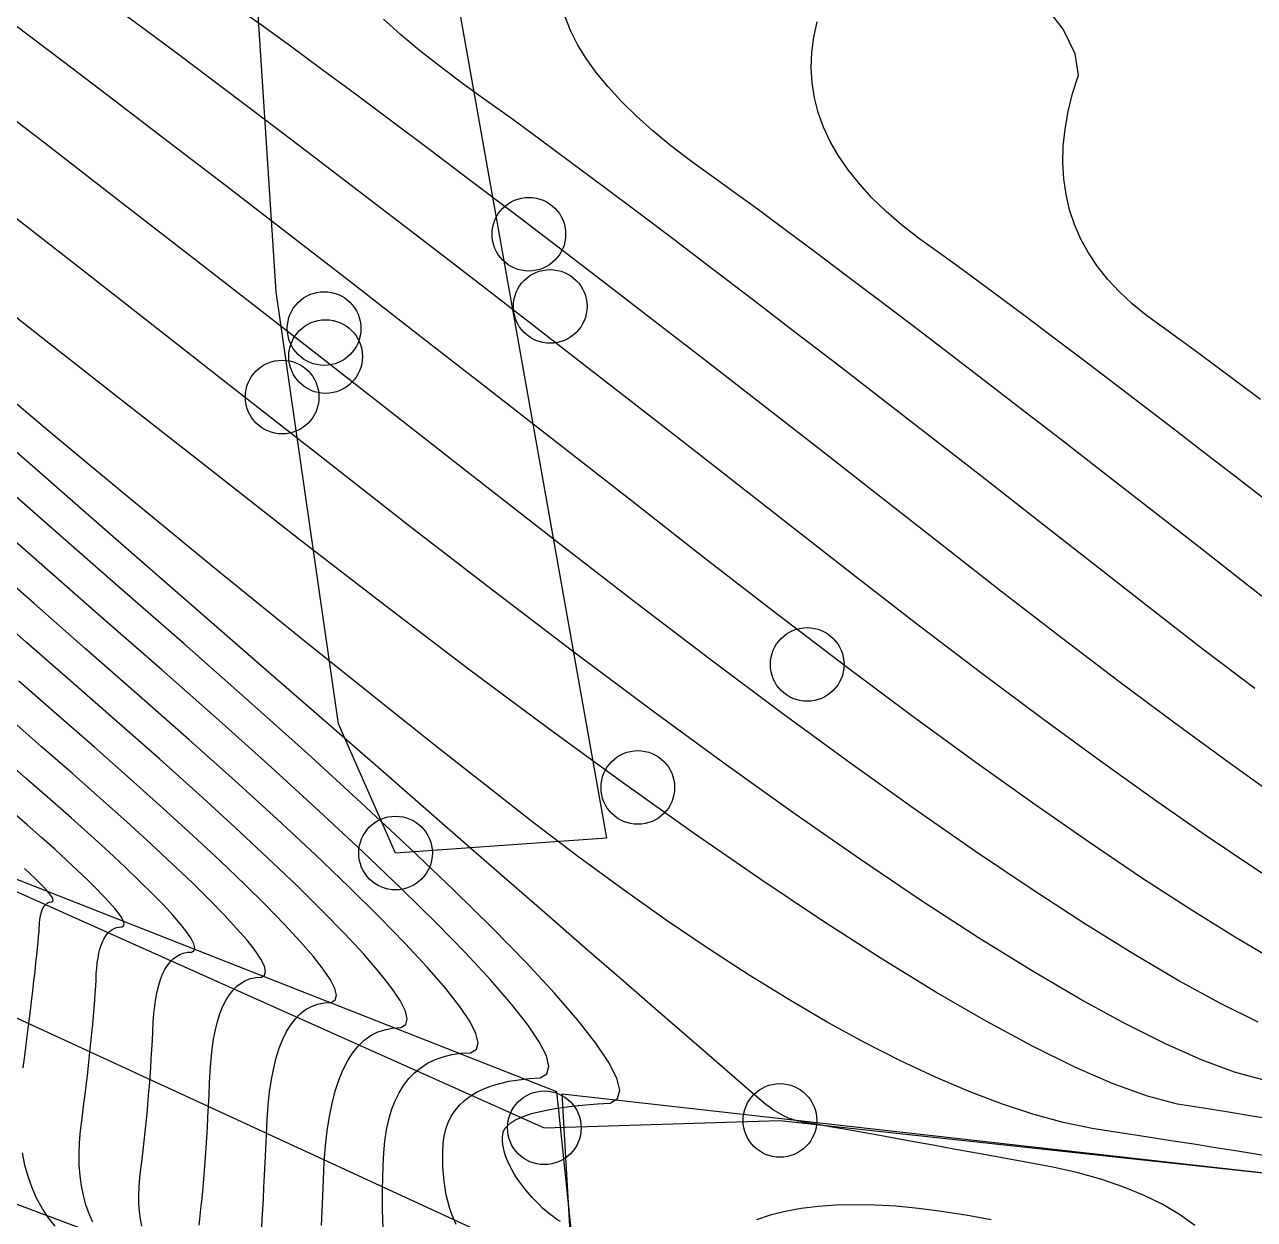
# Model space of a CAD drawing. Extents: x 83 to 1412852, y -76 to 4931706.
# Drawn here: x 1412654.15 to 1412670.85, y 4931551.67 to 4931567.89 of the extents above; entities that cross this region are included whole.
import ezdxf

# ---------------------------------------------------------------- set-up
doc = ezdxf.new("R2010")
doc.units = 0
doc.header["$MEASUREMENT"] = 0
doc.header["$PDMODE"] = 33
doc.header["$PDSIZE"] = 1
doc.layers.get('0').update_dxf_attribs({"color": 1, "linetype": 'CONTINUOUS'})
doc.layers.add('Ground topo-Rev01', color=1, linetype='CONTINUOUS')
doc.layers.add('New scratch layer', color=1, linetype='CONTINUOUS')

msp = doc.modelspace()

# ---------------------------------------------------------------- linework, layer by layer
for points in [[(1412625.83, 4931580.38), (1412628.75, 4931581.8), (1412632.64, 4931582.21), (1412634.8, 4931580.2), (1412637.58, 4931576.34), (1412641.3, 4931568.83), (1412646.46, 4931561.43), (1412653.58, 4931556.32), (1412661.21, 4931552.91), (1412664.41, 4931553.01), (1412671.43, 4931552.25), (1412680.76, 4931551.75), (1412690.96, 4931557.29), (1412699.75, 4931563.42), (1412708.32, 4931567.05)], [(1412671.436, 4931556.056), (1412670.833, 4931556.447), (1412670.186, 4931556.882), (1412669.497, 4931557.362), (1412668.764, 4931557.885), (1412667.988, 4931558.453), (1412667.168, 4931559.064), (1412666.305, 4931559.72), (1412665.399, 4931560.42), (1412664.449, 4931561.164), (1412663.534, 4931561.879), (1412662.653, 4931562.566), (1412661.806, 4931563.224), (1412660.993, 4931563.854), (1412660.214, 4931564.455), (1412659.47, 4931565.028), (1412658.76, 4931565.572), (1412658.084, 4931566.088), (1412657.442, 4931566.575), (1412656.834, 4931567.034), (1412656.261, 4931567.464), (1412655.722, 4931567.866), (1412655.217, 4931568.24)], [(1412670.936, 4931562.796), (1412670.633, 4931563.024), (1412670.348, 4931563.236), (1412670.081, 4931563.433), (1412669.833, 4931563.615), (1412669.602, 4931563.782), (1412669.389, 4931563.935), (1412669.195, 4931564.093), (1412669.019, 4931564.257), (1412668.861, 4931564.427), (1412668.721, 4931564.604), (1412668.599, 4931564.787), (1412668.496, 4931564.975), (1412668.411, 4931565.17), (1412668.344, 4931565.371), (1412668.295, 4931565.579), (1412668.265, 4931565.792), (1412668.252, 4931566.011), (1412668.258, 4931566.237), (1412668.282, 4931566.468), (1412668.325, 4931566.706), (1412668.385, 4931566.95), (1412668.464, 4931567.2), (1412668.42, 4931567.491), (1412668.254, 4931567.825), (1412667.965, 4931568.199)], [(1412671.123, 4931557.427), (1412670.459, 4931557.901), (1412669.756, 4931558.415), (1412669.013, 4931558.969), (1412668.232, 4931559.562), (1412667.411, 4931560.196), (1412666.551, 4931560.87), (1412665.722, 4931561.518), (1412664.924, 4931562.14), (1412664.157, 4931562.736), (1412663.421, 4931563.306), (1412662.716, 4931563.851), (1412662.042, 4931564.37), (1412661.399, 4931564.863), (1412660.786, 4931565.33), (1412660.205, 4931565.771), (1412659.655, 4931566.187), (1412659.135, 4931566.576), (1412658.647, 4931566.94), (1412658.19, 4931567.278), (1412657.763, 4931567.591), (1412657.368, 4931567.877), (1412657.003, 4931568.138)], [(1412671.171, 4931555.156), (1412670.606, 4931555.487), (1412669.993, 4931555.867), (1412669.333, 4931556.296), (1412668.626, 4931556.772), (1412667.871, 4931557.297), (1412667.069, 4931557.87), (1412666.219, 4931558.491), (1412665.322, 4931559.16), (1412664.378, 4931559.878), (1412663.386, 4931560.643), (1412662.347, 4931561.457), (1412661.346, 4931562.24), (1412660.381, 4931562.992), (1412659.454, 4931563.712), (1412658.565, 4931564.401), (1412657.713, 4931565.059), (1412656.898, 4931565.686), (1412656.121, 4931566.282), (1412655.381, 4931566.846), (1412654.679, 4931567.38), (1412654.014, 4931567.882)], [(1412670.859, 4931558.873), (1412670.159, 4931559.405), (1412669.424, 4931559.973), (1412668.653, 4931560.576), (1412667.911, 4931561.156), (1412667.196, 4931561.714), (1412666.508, 4931562.248), (1412665.849, 4931562.759), (1412665.217, 4931563.247), (1412664.613, 4931563.711), (1412664.037, 4931564.153), (1412663.489, 4931564.571), (1412662.968, 4931564.967), (1412662.475, 4931565.339), (1412662.01, 4931565.688), (1412661.572, 4931566.014), (1412661.163, 4931566.317), (1412660.781, 4931566.597), (1412660.426, 4931566.853), (1412660.1, 4931567.087), (1412659.796, 4931567.315), (1412659.516, 4931567.536), (1412659.259, 4931567.752), (1412659.025, 4931567.961)], [(1412671.436, 4931559.749), (1412670.755, 4931560.282), (1412670.099, 4931560.795), (1412669.467, 4931561.288), (1412668.86, 4931561.76), (1412668.277, 4931562.211), (1412667.719, 4931562.642), (1412667.185, 4931563.053), (1412666.676, 4931563.443), (1412666.191, 4931563.813), (1412665.731, 4931564.162), (1412665.295, 4931564.491), (1412664.884, 4931564.8), (1412664.498, 4931565.088), (1412664.136, 4931565.356), (1412663.798, 4931565.603), (1412663.485, 4931565.83), (1412663.196, 4931566.036), (1412662.929, 4931566.241), (1412662.684, 4931566.443), (1412662.46, 4931566.644), (1412662.257, 4931566.842), (1412662.076, 4931567.039), (1412661.916, 4931567.234), (1412661.778, 4931567.427), (1412661.661, 4931567.617), (1412661.566, 4931567.806), (1412661.492, 4931567.993)], [(1412671.211, 4931561.272), (1412670.705, 4931561.664), (1412670.22, 4931562.038), (1412669.757, 4931562.395), (1412669.315, 4931562.734), (1412668.894, 4931563.055), (1412668.494, 4931563.358), (1412668.116, 4931563.644), (1412667.759, 4931563.912), (1412667.423, 4931564.162), (1412667.109, 4931564.394), (1412666.815, 4931564.609), (1412666.543, 4931564.806), (1412666.293, 4931564.985), (1412666.062, 4931565.167), (1412665.851, 4931565.35), (1412665.66, 4931565.536), (1412665.489, 4931565.723), (1412665.338, 4931565.913), (1412665.206, 4931566.105), (1412665.094, 4931566.298), (1412665.003, 4931566.494), (1412664.931, 4931566.692), (1412664.879, 4931566.893), (1412664.846, 4931567.095), (1412664.834, 4931567.299), (1412664.841, 4931567.505), (1412664.869, 4931567.714), (1412664.916, 4931567.925)], [(1412670.903, 4931554.342), (1412670.392, 4931554.598), (1412669.829, 4931554.906), (1412669.216, 4931555.266), (1412668.55, 4931555.679), (1412667.833, 4931556.144), (1412667.065, 4931556.662), (1412666.245, 4931557.232), (1412665.374, 4931557.854), (1412664.451, 4931558.529), (1412663.477, 4931559.256), (1412662.451, 4931560.035), (1412661.374, 4931560.867), (1412660.245, 4931561.751), (1412659.162, 4931562.598), (1412658.124, 4931563.408), (1412657.131, 4931564.18), (1412656.184, 4931564.915), (1412655.282, 4931565.613), (1412654.425, 4931566.274), (1412653.614, 4931566.898)], [(1412670.967, 4931553.559), (1412670.583, 4931553.666), (1412670.142, 4931553.829), (1412669.647, 4931554.048), (1412669.095, 4931554.324), (1412668.488, 4931554.656), (1412667.825, 4931555.046), (1412667.107, 4931555.491), (1412666.334, 4931555.993), (1412665.504, 4931556.552), (1412664.619, 4931557.167), (1412663.679, 4931557.839), (1412662.683, 4931558.567), (1412661.631, 4931559.351), (1412660.524, 4931560.193), (1412659.362, 4931561.09), (1412658.143, 4931562.045), (1412656.989, 4931562.948), (1412655.899, 4931563.8), (1412654.874, 4931564.601), (1412653.912, 4931565.351)], [(1412671.134, 4931553.019), (1412670.825, 4931553.07), (1412670.501, 4931553.123), (1412670.162, 4931553.175), (1412669.808, 4931553.229), (1412669.4, 4931553.34), (1412668.936, 4931553.508), (1412668.416, 4931553.733), (1412667.842, 4931554.016), (1412667.212, 4931554.356), (1412666.527, 4931554.753), (1412665.786, 4931555.208), (1412664.99, 4931555.72), (1412664.139, 4931556.289), (1412663.232, 4931556.915), (1412662.27, 4931557.599), (1412661.253, 4931558.34), (1412660.181, 4931559.138), (1412659.053, 4931559.994), (1412657.87, 4931560.906), (1412656.631, 4931561.877), (1412655.467, 4931562.789), (1412654.377, 4931563.643), (1412653.362, 4931564.439)], [(1412671.074, 4931552.518), (1412670.846, 4931552.556), (1412670.596, 4931552.597), (1412670.325, 4931552.64), (1412670.032, 4931552.686), (1412669.718, 4931552.735), (1412669.383, 4931552.787), (1412669.027, 4931552.842), (1412668.649, 4931552.899), (1412668.256, 4931552.984), (1412667.846, 4931553.096), (1412667.42, 4931553.235), (1412666.979, 4931553.402), (1412666.521, 4931553.597), (1412666.047, 4931553.819), (1412665.557, 4931554.069), (1412665.051, 4931554.346), (1412664.529, 4931554.65), (1412663.991, 4931554.982), (1412663.437, 4931555.342), (1412662.867, 4931555.729), (1412662.281, 4931556.143), (1412661.678, 4931556.585), (1412661.06, 4931557.055), (1412660.426, 4931557.551), (1412659.798, 4931558.046), (1412659.176, 4931558.539), (1412658.561, 4931559.03), (1412657.952, 4931559.518), (1412657.35, 4931560.005), (1412656.754, 4931560.49), (1412656.164, 4931560.972), (1412655.581, 4931561.453), (1412655.004, 4931561.931), (1412654.433, 4931562.407), (1412653.869, 4931562.881)], [(1412711.73, 4931562.82), (1412700.57, 4931556.35), (1412691.34, 4931552.07), (1412681.93, 4931548.05), (1412672.34, 4931547.94), (1412661.77, 4931549.26), (1412658.05, 4931550.37), (1412653.65, 4931552.02), (1412647.75, 4931555.08)], [(1412670.044, 4931551.582), (1412669.838, 4931551.731), (1412669.608, 4931551.868), (1412669.356, 4931551.993), (1412669.08, 4931552.106), (1412668.782, 4931552.208), (1412668.461, 4931552.298), (1412668.117, 4931552.377), (1412667.749, 4931552.444), (1412667.403, 4931552.507), (1412667.078, 4931552.566), (1412666.773, 4931552.622), (1412666.49, 4931552.673), (1412666.227, 4931552.721), (1412665.985, 4931552.765), (1412665.765, 4931552.804), (1412665.565, 4931552.84), (1412665.386, 4931552.873), (1412665.228, 4931552.901), (1412665.091, 4931552.925), (1412664.975, 4931552.945), (1412664.88, 4931552.962), (1412664.806, 4931552.975), (1412664.752, 4931552.983), (1412664.72, 4931552.988), (1412664.688, 4931552.994), (1412664.655, 4931553.002), (1412664.624, 4931553.01), (1412664.592, 4931553.02), (1412664.56, 4931553.03), (1412664.528, 4931553.042), (1412664.497, 4931553.056), (1412664.466, 4931553.07), (1412664.435, 4931553.085), (1412664.404, 4931553.102), (1412664.373, 4931553.12), (1412664.342, 4931553.139), (1412664.311, 4931553.159), (1412664.281, 4931553.18), (1412664.25, 4931553.203), (1412664.22, 4931553.226), (1412664.128, 4931553.304), (1412663.975, 4931553.435), (1412663.76, 4931553.621), (1412663.483, 4931553.86), (1412663.145, 4931554.153), (1412662.745, 4931554.5), (1412662.284, 4931554.901), (1412661.76, 4931555.355), (1412661.176, 4931555.864), (1412660.529, 4931556.426), (1412659.821, 4931557.043), (1412659.052, 4931557.713), (1412658.221, 4931558.437), (1412657.328, 4931559.215), (1412656.373, 4931560.047), (1412655.357, 4931560.933), (1412654.4, 4931561.768), (1412653.501, 4931562.554)], [(1412661.431, 4931551.636), (1412661.382, 4931551.667), (1412661.334, 4931551.701), (1412661.285, 4931551.738), (1412661.236, 4931551.778), (1412661.187, 4931551.821), (1412661.139, 4931551.867), (1412661.09, 4931551.917), (1412661.041, 4931551.969), (1412660.993, 4931552.025), (1412660.947, 4931552.08), (1412660.905, 4931552.134), (1412660.866, 4931552.188), (1412660.83, 4931552.241), (1412660.797, 4931552.293), (1412660.767, 4931552.344), (1412660.741, 4931552.395), (1412660.717, 4931552.445), (1412660.697, 4931552.495), (1412660.68, 4931552.543), (1412660.666, 4931552.591), (1412660.656, 4931552.639), (1412660.648, 4931552.685), (1412660.644, 4931552.731), (1412660.643, 4931552.777), (1412660.645, 4931552.821), (1412660.657, 4931552.864), (1412660.68, 4931552.904), (1412660.713, 4931552.943), (1412660.757, 4931552.979), (1412660.812, 4931553.013), (1412660.877, 4931553.045), (1412660.952, 4931553.074), (1412661.038, 4931553.102), (1412661.134, 4931553.127), (1412661.241, 4931553.151), (1412661.359, 4931553.172), (1412661.486, 4931553.191), (1412661.625, 4931553.208), (1412661.773, 4931553.223), (1412661.933, 4931553.236), (1412662.103, 4931553.246), (1412662.203, 4931553.308), (1412662.234, 4931553.419), (1412662.195, 4931553.582), (1412662.088, 4931553.795), (1412661.91, 4931554.059), (1412661.664, 4931554.373), (1412661.347, 4931554.738), (1412660.962, 4931555.153), (1412660.507, 4931555.619), (1412659.982, 4931556.136), (1412659.389, 4931556.703), (1412658.725, 4931557.321), (1412657.993, 4931557.989), (1412657.191, 4931558.708), (1412656.319, 4931559.478), (1412655.378, 4931560.298), (1412654.489, 4931561.075), (1412653.651, 4931561.808)], [(1412660.014, 4931551.596), (1412659.98, 4931551.67), (1412659.949, 4931551.748), (1412659.922, 4931551.829), (1412659.898, 4931551.913), (1412659.878, 4931552), (1412659.862, 4931552.09), (1412659.849, 4931552.183), (1412659.839, 4931552.28), (1412659.833, 4931552.379), (1412659.831, 4931552.481), (1412659.832, 4931552.586), (1412659.837, 4931552.695), (1412659.851, 4931552.797), (1412659.874, 4931552.893), (1412659.906, 4931552.983), (1412659.947, 4931553.066), (1412659.998, 4931553.144), (1412660.057, 4931553.215), (1412660.126, 4931553.28), (1412660.204, 4931553.339), (1412660.291, 4931553.392), (1412660.387, 4931553.438), (1412660.492, 4931553.479), (1412660.607, 4931553.513), (1412660.73, 4931553.541), (1412660.863, 4931553.563), (1412661.005, 4931553.578), (1412661.156, 4931553.588), (1412661.245, 4931553.642), (1412661.272, 4931553.742), (1412661.238, 4931553.886), (1412661.142, 4931554.075), (1412660.985, 4931554.31), (1412660.765, 4931554.589), (1412660.484, 4931554.913), (1412660.142, 4931555.283), (1412659.737, 4931555.697), (1412659.271, 4931556.156), (1412658.743, 4931556.661), (1412658.154, 4931557.21), (1412657.502, 4931557.804), (1412656.789, 4931558.443), (1412656.015, 4931559.127), (1412655.178, 4931559.856), (1412654.385, 4931560.55), (1412653.634, 4931561.208)], [(1412659.022, 4931551.548), (1412659.016, 4931551.668), (1412659.013, 4931551.796), (1412659.012, 4931551.933), (1412659.013, 4931552.078), (1412659.016, 4931552.233), (1412659.022, 4931552.396), (1412659.029, 4931552.568), (1412659.045, 4931552.73), (1412659.068, 4931552.882), (1412659.099, 4931553.023), (1412659.137, 4931553.154), (1412659.184, 4931553.275), (1412659.238, 4931553.386), (1412659.3, 4931553.486), (1412659.37, 4931553.577), (1412659.448, 4931553.657), (1412659.533, 4931553.726), (1412659.626, 4931553.786), (1412659.727, 4931553.835), (1412659.836, 4931553.874), (1412659.952, 4931553.903), (1412660.077, 4931553.921), (1412660.209, 4931553.929), (1412660.287, 4931553.977), (1412660.311, 4931554.064), (1412660.281, 4931554.19), (1412660.197, 4931554.356), (1412660.059, 4931554.561), (1412659.867, 4931554.805), (1412659.621, 4931555.089), (1412659.321, 4931555.412), (1412658.968, 4931555.775), (1412658.56, 4931556.177), (1412658.098, 4931556.618), (1412657.582, 4931557.099), (1412657.012, 4931557.618), (1412656.388, 4931558.178), (1412655.71, 4931558.776), (1412654.979, 4931559.414), (1412654.281, 4931560.025), (1412653.617, 4931560.608)], [(1412658.185, 4931551.586), (1412658.193, 4931551.778), (1412658.202, 4931551.985), (1412658.211, 4931552.206), (1412658.222, 4931552.442), (1412658.238, 4931552.663), (1412658.262, 4931552.871), (1412658.291, 4931553.064), (1412658.327, 4931553.242), (1412658.37, 4931553.407), (1412658.419, 4931553.557), (1412658.474, 4931553.692), (1412658.536, 4931553.814), (1412658.604, 4931553.921), (1412658.679, 4931554.014), (1412658.76, 4931554.093), (1412658.847, 4931554.157), (1412658.941, 4931554.207), (1412659.042, 4931554.242), (1412659.149, 4931554.264), (1412659.262, 4931554.271), (1412659.329, 4931554.312), (1412659.349, 4931554.386), (1412659.324, 4931554.495), (1412659.252, 4931554.637), (1412659.133, 4931554.812), (1412658.969, 4931555.022), (1412658.758, 4931555.265), (1412658.501, 4931555.542), (1412658.198, 4931555.853), (1412657.848, 4931556.197), (1412657.452, 4931556.575), (1412657.01, 4931556.987), (1412656.522, 4931557.433), (1412655.987, 4931557.912), (1412655.406, 4931558.425), (1412654.779, 4931558.972), (1412654.177, 4931559.5), (1412653.6, 4931560.008)], [(1412657.373, 4931551.549), (1412657.38, 4931551.671), (1412657.387, 4931551.804), (1412657.395, 4931551.947), (1412657.402, 4931552.1), (1412657.41, 4931552.264), (1412657.419, 4931552.438), (1412657.427, 4931552.622), (1412657.436, 4931552.817), (1412657.445, 4931553.023), (1412657.459, 4931553.215), (1412657.479, 4931553.396), (1412657.504, 4931553.564), (1412657.535, 4931553.719), (1412657.57, 4931553.862), (1412657.611, 4931553.993), (1412657.658, 4931554.111), (1412657.709, 4931554.216), (1412657.766, 4931554.309), (1412657.829, 4931554.39), (1412657.896, 4931554.458), (1412657.969, 4931554.514), (1412658.048, 4931554.557), (1412658.131, 4931554.588), (1412658.22, 4931554.607), (1412658.315, 4931554.612), (1412658.371, 4931554.646), (1412658.388, 4931554.709), (1412658.366, 4931554.799), (1412658.306, 4931554.917), (1412658.208, 4931555.064), (1412658.071, 4931555.238), (1412657.895, 4931555.441), (1412657.681, 4931555.672), (1412657.428, 4931555.931), (1412657.137, 4931556.218), (1412656.807, 4931556.533), (1412656.439, 4931556.876), (1412656.031, 4931557.247), (1412655.586, 4931557.647), (1412655.102, 4931558.075), (1412654.579, 4931558.53), (1412654.073, 4931558.975)], [(1412656.521, 4931551.588), (1412656.532, 4931551.671), (1412656.542, 4931551.758), (1412656.552, 4931551.85), (1412656.562, 4931551.948), (1412656.572, 4931552.05), (1412656.581, 4931552.158), (1412656.59, 4931552.271), (1412656.6, 4931552.389), (1412656.608, 4931552.512), (1412656.617, 4931552.64), (1412656.626, 4931552.774), (1412656.634, 4931552.912), (1412656.642, 4931553.056), (1412656.65, 4931553.205), (1412656.657, 4931553.359), (1412656.665, 4931553.518), (1412656.672, 4931553.682), (1412656.684, 4931553.836), (1412656.699, 4931553.981), (1412656.719, 4931554.115), (1412656.744, 4931554.239), (1412656.772, 4931554.354), (1412656.805, 4931554.458), (1412656.842, 4931554.553), (1412656.884, 4931554.637), (1412656.929, 4931554.712), (1412656.979, 4931554.776), (1412657.033, 4931554.831), (1412657.092, 4931554.875), (1412657.154, 4931554.91), (1412657.221, 4931554.935), (1412657.292, 4931554.949), (1412657.368, 4931554.954), (1412657.412, 4931554.981), (1412657.426, 4931555.031), (1412657.409, 4931555.103), (1412657.361, 4931555.198), (1412657.282, 4931555.315), (1412657.173, 4931555.455), (1412657.032, 4931555.617), (1412656.861, 4931555.801), (1412656.659, 4931556.009), (1412656.426, 4931556.238), (1412656.162, 4931556.49), (1412655.867, 4931556.765), (1412655.541, 4931557.062), (1412655.185, 4931557.382), (1412654.797, 4931557.724), (1412654.379, 4931558.088), (1412653.969, 4931558.45)], [(1412655.745, 4931551.574), (1412655.726, 4931551.672), (1412655.712, 4931551.774), (1412655.704, 4931551.881), (1412655.702, 4931551.993), (1412655.706, 4931552.109), (1412655.716, 4931552.23), (1412655.733, 4931552.355), (1412655.748, 4931552.48), (1412655.763, 4931552.605), (1412655.777, 4931552.73), (1412655.79, 4931552.855), (1412655.803, 4931552.979), (1412655.815, 4931553.104), (1412655.826, 4931553.228), (1412655.837, 4931553.352), (1412655.847, 4931553.477), (1412655.857, 4931553.601), (1412655.865, 4931553.724), (1412655.873, 4931553.848), (1412655.881, 4931553.972), (1412655.888, 4931554.095), (1412655.894, 4931554.218), (1412655.899, 4931554.342), (1412655.908, 4931554.457), (1412655.92, 4931554.565), (1412655.935, 4931554.666), (1412655.953, 4931554.759), (1412655.974, 4931554.845), (1412655.999, 4931554.924), (1412656.027, 4931554.994), (1412656.058, 4931555.058), (1412656.092, 4931555.114), (1412656.129, 4931555.162), (1412656.17, 4931555.203), (1412656.214, 4931555.236), (1412656.261, 4931555.262), (1412656.311, 4931555.281), (1412656.364, 4931555.292), (1412656.421, 4931555.295), (1412656.454, 4931555.316), (1412656.465, 4931555.353), (1412656.452, 4931555.407), (1412656.416, 4931555.478), (1412656.357, 4931555.566), (1412656.275, 4931555.671), (1412656.169, 4931555.793), (1412656.041, 4931555.931), (1412655.889, 4931556.086), (1412655.714, 4931556.259), (1412655.516, 4931556.448), (1412655.295, 4931556.654), (1412655.051, 4931556.876), (1412654.784, 4931557.116), (1412654.493, 4931557.373), (1412654.179, 4931557.646), (1412653.864, 4931557.925)], [(1412655.078, 4931551.631), (1412655.028, 4931551.744), (1412654.985, 4931551.864), (1412654.951, 4931551.989), (1412654.924, 4931552.121), (1412654.906, 4931552.259), (1412654.895, 4931552.402), (1412654.893, 4931552.553), (1412654.898, 4931552.709), (1412654.912, 4931552.871), (1412654.933, 4931553.04), (1412654.954, 4931553.203), (1412654.973, 4931553.36), (1412654.991, 4931553.513), (1412655.009, 4931553.659), (1412655.024, 4931553.801), (1412655.039, 4931553.937), (1412655.053, 4931554.068), (1412655.066, 4931554.193), (1412655.077, 4931554.313), (1412655.087, 4931554.427), (1412655.097, 4931554.536), (1412655.105, 4931554.64), (1412655.112, 4931554.738), (1412655.118, 4931554.831), (1412655.122, 4931554.919), (1412655.126, 4931555.001), (1412655.132, 4931555.078), (1412655.14, 4931555.15), (1412655.15, 4931555.217), (1412655.162, 4931555.28), (1412655.176, 4931555.337), (1412655.193, 4931555.389), (1412655.211, 4931555.436), (1412655.232, 4931555.479), (1412655.255, 4931555.516), (1412655.279, 4931555.548), (1412655.307, 4931555.575), (1412655.336, 4931555.598), (1412655.367, 4931555.615), (1412655.401, 4931555.627), (1412655.436, 4931555.635), (1412655.474, 4931555.637), (1412655.496, 4931555.651), (1412655.503, 4931555.675), (1412655.495, 4931555.712), (1412655.471, 4931555.759), (1412655.431, 4931555.817), (1412655.376, 4931555.887), (1412655.306, 4931555.968), (1412655.22, 4931556.061), (1412655.119, 4931556.164), (1412655.003, 4931556.279), (1412654.871, 4931556.405), (1412654.723, 4931556.542), (1412654.561, 4931556.691), (1412654.382, 4931556.851), (1412654.189, 4931557.022), (1412653.98, 4931557.204)], [(1412654.134, 4931553.724), (1412654.16, 4931553.925), (1412654.184, 4931554.115), (1412654.206, 4931554.295), (1412654.227, 4931554.464), (1412654.246, 4931554.622), (1412654.264, 4931554.77), (1412654.28, 4931554.907), (1412654.294, 4931555.033), (1412654.307, 4931555.149), (1412654.318, 4931555.254), (1412654.328, 4931555.349), (1412654.336, 4931555.432), (1412654.343, 4931555.505), (1412654.348, 4931555.568), (1412654.351, 4931555.619), (1412654.353, 4931555.661), (1412654.356, 4931555.699), (1412654.36, 4931555.735), (1412654.365, 4931555.769), (1412654.371, 4931555.8), (1412654.378, 4931555.828), (1412654.386, 4931555.855), (1412654.396, 4931555.878), (1412654.406, 4931555.899), (1412654.417, 4931555.918), (1412654.43, 4931555.934), (1412654.443, 4931555.948), (1412654.458, 4931555.959), (1412654.474, 4931555.967), (1412654.49, 4931555.974), (1412654.508, 4931555.977), (1412654.527, 4931555.978), (1412654.538, 4931555.985), (1412654.542, 4931555.998), (1412654.537, 4931556.016), (1412654.525, 4931556.039), (1412654.506, 4931556.069), (1412654.478, 4931556.104), (1412654.443, 4931556.144), (1412654.4, 4931556.19), (1412654.35, 4931556.242), (1412654.291, 4931556.3), (1412654.225, 4931556.363), (1412654.152, 4931556.431)], [(1412654.567, 4931551.574), (1412654.474, 4931551.693), (1412654.39, 4931551.82), (1412654.316, 4931551.955), (1412654.253, 4931552.097), (1412654.199, 4931552.247), (1412654.156, 4931552.404), (1412654.123, 4931552.57)], [(1412667.279, 4931551.662), (1412666.935, 4931551.724), (1412666.606, 4931551.776), (1412666.291, 4931551.815), (1412665.99, 4931551.844), (1412665.703, 4931551.861), (1412665.43, 4931551.866), (1412665.172, 4931551.86), (1412664.927, 4931551.843), (1412664.697, 4931551.814), (1412664.48, 4931551.774), (1412664.278, 4931551.722), (1412664.09, 4931551.659)]]:
    msp.add_lwpolyline(points)
at = {"color": 2, "true_color": 0xf1eb1f}
msp.add_lwpolyline([(1412645.09, 4931558.53), (1412661.49, 4931550.97), (1412674.09, 4931550.21), (1412683.54, 4931551.15), (1412691.99, 4931555.2), (1412700.83, 4931560.13), (1412709.01, 4931564.18)], dxfattribs=at)
at = {"layer": 'Ground topo-Rev01', "color": 7}
for p in [(1412661, 4931565.04, 63.63), (1412661.29, 4931564.06, 63.94), (1412658.22, 4931563.76, 63.9), (1412658.24, 4931563.38, 63.9), (1412657.65, 4931562.83, 64.94), (1412664.78, 4931559.2, 65.3), (1412662.48, 4931557.53, 65.74), (1412659.19, 4931556.64, 65.6), (1412664.41, 4931553.01, 66.61), (1412661.21, 4931552.91, 66.66)]:
    msp.add_point(p, dxfattribs=at)
at = {"layer": 'New scratch layer', "color": 7, "linetype": 'Continuous', "flags": 128}
for points in [[(1412657.004, 4931572.978), (1412659.264, 4931572.519), (1412662.054, 4931556.84), (1412659.19, 4931556.64), (1412658.417, 4931558.394), (1412657.569, 4931564.256), (1412657.004, 4931572.978)], [(1412661.451, 4931553.371), (1412671.43, 4931552.25), (1412680.831, 4931552.515), (1412684.89, 4931554.52), (1412690.96, 4931557.29), (1412699.75, 4931563.42), (1412708.342, 4931567.097), (1412711.064, 4931570.114), (1412720.16, 4931568.96), (1412714.68, 4931563.43), (1412711.663, 4931562.935), (1412700.614, 4931556.309), (1412691.34, 4931552.07), (1412682.865, 4931548.659), (1412672.34, 4931547.94), (1412661.689, 4931549.31), (1412661.451, 4931553.371)], [(1412653.524, 4931556.488), (1412661.375, 4931553.403), (1412661.821, 4931549.139), (1412658.755, 4931547.976), (1412657.803, 4931545.218), (1412658.899, 4931542.933), (1412660.132, 4931540.572), (1412661.527, 4931539.447), (1412662.127, 4931539.635), (1412662.333, 4931539.634), (1412657.05, 4931534.8), (1412651.5, 4931532.78), (1412643.415, 4931544.698), (1412641.047, 4931555.109), (1412653.524, 4931556.488)]]:
    msp.add_lwpolyline(points, close=True, dxfattribs=at)

doc.saveas('drawing.dxf')
